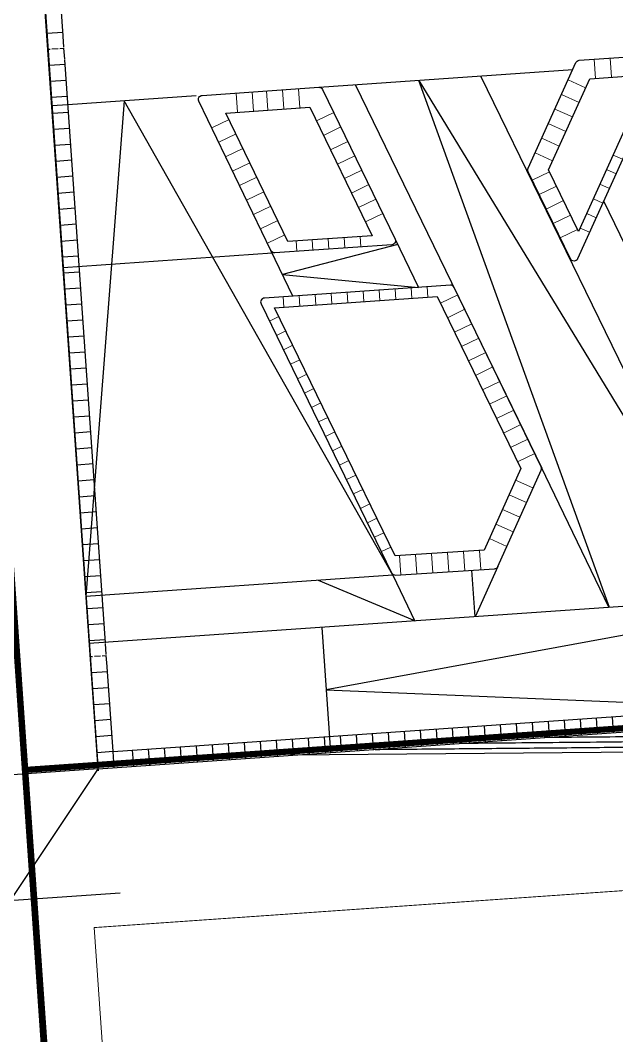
# Model space of a CAD drawing. Header units: millimetres. Extents: x 50357 to 985146, y 723188 to 1803594.
# Drawn here: x 832047.2 to 832084.4, y 820029.4 to 820092.8 of the extents above; entities that cross this region are included whole.
import ezdxf

# ---------------------------------------------------------------- set-up
doc = ezdxf.new("R2010")
doc.units = ezdxf.units.MM
doc.header["$LTSCALE"] = 3
doc.header["$MEASUREMENT"] = 0
doc.linetypes.add('3A35X-MAGP-P-SB$0$3A35X-MAGP-P-SB$0$ACAD_ISO05W035', pattern=[11.55, 8.4, -1.05, 0, -1.05, 0, -1.05])
doc.linetypes.add('DASHED', pattern=[19.05, 12.7, -6.35])
doc.layers.get('Defpoints').update_dxf_attribs({"color": 32})
doc.layers.add('3A35X-MAGP-P-SB$0$UAJ-00ANNO-$', color=32, linetype='Continuous', lineweight=5, plot=False)
for name, color, linetype in [('3A35X-MAGP-P-SB$0$UAJ-90BOUN', 7, 'Continuous'), ('_PARCEL BOUNDARY', 10, 'DASHED'), ('LWK-MA_Stone around ASA', 8, 'Continuous'), ('LWK-STEPS', 8, 'Continuous'), ('UAJ-00XREF', 7, 'Continuous'), ('UAJ-90.5LAND', 8, 'Continuous')]:
    doc.layers.add(name, color=color, linetype=linetype)
doc.layers.add('LWK-GA_PLANTER WALL TILES', color=8, linetype='Continuous', lineweight=9)
doc.layers.add('LWK-GA_PLANTERWALL', color=8, linetype='Continuous', lineweight=30)

# ---------------------------------------------------------------- blocks, each defined once
blk = doc.blocks.new('3A35X-MAGP-P-LD-00-0')
at = {"layer": 'LWK-GA_PLANTER WALL TILES'}
for p, q in [((834515539, 818092119, 0), (834515458, 818093316, 0)), ((834516537, 818092186, 0), (834516456, 818093384, 0)), ((834514541, 818092051, 0), (834514460, 818093248, 0))]:
    blk.add_line(p, q, dxfattribs=at)
at = {"layer": 'LWK-GA_PLANTER WALL TILES', "elevation": 0}
for points in [[(834534977, 818094036), (834534893, 818095232)], [(834535975, 818094107), (834535891, 818095303)], [(834534356, 818093451), (834533263, 818093945)], [(834512648, 818091913), (834512564, 818093110)], [(834513645, 818091983), (834513561, 818093180)], [(834533945, 818092540), (834532851, 818093033)], [(834533533, 818091628), (834532440, 818092122)], [(834512118, 818091460), (834511038, 818090939)], [(834517576, 818091374), (834518655, 818091898)], [(834518012, 818090474), (834519091, 818090998)], [(834533122, 818090717), (834532028, 818091211)], [(834512553, 818090559), (834511472, 818090038)], [(834532710, 818089805), (834531617, 818090299)], [(834512988, 818089659), (834511907, 818089137)], [(834518449, 818089575), (834519528, 818090098)], [(834518884, 818088674), (834519963, 818089198)], [(834532299, 818088894), (834531205, 818089388)], [(834536074, 818089255), (834536666, 818088988)], [(834513422, 818088758), (834512341, 818088237)], [(834519321, 818087775), (834520400, 818088298)], [(834535662, 818088344), (834536255, 818088076)], [(834513857, 818087858), (834512776, 818087336)], [(834532109, 818088206), (834531029, 818087682)], [(834519757, 818086875), (834520836, 818087399)], [(834532545, 818087306), (834531466, 818086783)], [(834535251, 818087432), (834535843, 818087165)], [(834514291, 818086957), (834513211, 818086435)], [(834520192, 818085975), (834521271, 818086498)], [(834532982, 818086407), (834531902, 818085883)], [(834534839, 818086521), (834535432, 818086253)], [(834514726, 818086056), (834513645, 818085535)], [(834515161, 818085156), (834514080, 818084634)], [(834520629, 818085075), (834521708, 818085599)], [(834533418, 818085507), (834532339, 818084983)], [(834534428, 818085609), (834535020, 818085342)], [(834533855, 818084607), (834532775, 818084084)], [(834534017, 818084698), (834534609, 818084431)], [(834515595, 818084255), (834514514, 818083734)], [(834516310, 818083884), (834516356, 818083236)], [(834517308, 818083954), (834517353, 818083305)], [(834518306, 818084023), (834518351, 818083375)], [(834519303, 818084093), (834519348, 818083445)], [(834520301, 818084163), (834520346, 818083514)], [(834519536, 818080028), (834519491, 818080676)], [(834520533, 818080097), (834520488, 818080746)], [(834521531, 818080167), (834521486, 818080815)], [(834522529, 818080236), (834522483, 818080885)], [(834523526, 818080306), (834523481, 818080955)], [(834524524, 818080376), (834524478, 818081024)], [(834515546, 818079749), (834515500, 818080397)], [(834516543, 818079819), (834516498, 818080467)], [(834517541, 818079888), (834517495, 818080537)], [(834518538, 818079958), (834518493, 818080606)], [(834525313, 818079995), (834526398, 818080521)], [(834525750, 818079095), (834526835, 818079621)], [(834515230, 818079167), (834514644, 818078884)], [(834515666, 818078268), (834515081, 818077984)], [(834526186, 818078195), (834527271, 818078722)], [(834526623, 818077296), (834527707, 818077822)], [(834516102, 818077368), (834515517, 818077084)], [(834527059, 818076396), (834528144, 818076922)], [(834516540, 818076469), (834515954, 818076185)], [(834516976, 818075569), (834516391, 818075285)], [(834527496, 818075496), (834528580, 818076022)], [(834528799, 818075572), (834528801, 818075574)], [(834527932, 818074596), (834529017, 818075123)], [(834517414, 818074670), (834516828, 818074386)], [(834517850, 818073770), (834517265, 818073486)], [(834528368, 818073697), (834529453, 818074223)], [(834528805, 818072797), (834529890, 818073323)], [(834518288, 818072871), (834517702, 818072587)], [(834529241, 818071897), (834530326, 818072423)], [(834518724, 818071971), (834518139, 818071687)], [(834529678, 818070997), (834530762, 818071524)], [(834519162, 818071072), (834518576, 818070788)], [(834530114, 818070098), (834531199, 818070624)], [(834519598, 818070172), (834519013, 818069888)], [(834520036, 818069273), (834519450, 818068989)], [(834529999, 818068956), (834531082, 818068471)], [(834520472, 818068373), (834519886, 818068089)], [(834529590, 818068043), (834530673, 818067559)], [(834520909, 818067474), (834520324, 818067190)], [(834529182, 818067131), (834530264, 818066646)], [(834521346, 818066574), (834520760, 818066290)], [(834528773, 818066218), (834529856, 818065733)], [(834521782, 818065674), (834521197, 818065390)], [(834528365, 818065305), (834529448, 818064820)], [(834522218, 818064774), (834521633, 818064491)], [(834522766, 818064249), (834522843, 818063051)], [(834523764, 818064312), (834523841, 818063115)], [(834524762, 818064376), (834524839, 818063179)], [(834525760, 818064440), (834525837, 818063242)], [(834526758, 818064504), (834526835, 818063306)], [(834527756, 818064568), (834527833, 818063370)]]:
    blk.add_lwpolyline(points, dxfattribs=at)
at = {"layer": 'LWK-GA_PLANTERWALL', "elevation": 0}
for points in [[(834533958, 818095167), (834539219, 818095537, -0.567617), (834539464, 818095184), (834533863, 818082779, -0.63601), (834533411, 818082773), (834530773, 818088212, -0.222496), (834530770, 818088424), (834533748, 818095020, -0.275812)], [(834510440, 818092965), (834517710, 818093477, -0.306406), (834517953, 818093337), (834522479, 818084007, -0.53109), (834522271, 818083649), (834514976, 818083139, -0.306842), (834514733, 818083280), (834510232, 818092607, -0.530234)], [(834528903, 818063572), (834531595, 818069588, 0.221649), (834531592, 818069799), (834526167, 818080985, 0.306296), (834525924, 818081125), (834514325, 818080315, 0.531236), (834514117, 818079957), (834522272, 818063170, 0.304534), (834522513, 818063030), (834528690, 818063425, 0.278392)]]:
    blk.add_lwpolyline(points, format="xyb", close=True, dxfattribs=at)
for points in [[(834532046, 818088335), (834534609, 818094010), (834538339, 818094272), (834533917, 818084478)], [(834515792, 818083848), (834511922, 818091867), (834517161, 818092235), (834521045, 818084214)], [(834522480, 818064230), (834514961, 818079708), (834525108, 818080417), (834530319, 818069676), (834528043, 818064586)]]:
    blk.add_lwpolyline(points, close=True, dxfattribs=at)
at = {"layer": 'LWK-MA_Stone around ASA', "ltscale": 0.5}
for p, q in [((834503975, 818050933, 0), (834500324, 818102900, 0)), ((834501763, 818096688, 0), (834501392, 818101972, 0)), ((834501814, 818095965, 0), (834501765, 818096663, 0)), ((834501866, 818095217, 0), (834501817, 818095915, 0)), ((834504426, 818058782, 0), (834501868, 818095192, 0)), ((834503975, 818050933, 0), (834625141, 818059445, 0)), ((834504477, 818058058, 0), (834504428, 818058757, 0)), ((834504529, 818057310, 0), (834504480, 818058008, 0)), ((834504902, 818052001, 0), (834504531, 818057285, 0)), ((834504902, 818052001, 0), (834580894, 818057339, 0)), ((834504973, 818051003, 0), (834504902, 818052001, 0))]:
    blk.add_line(p, q, dxfattribs=at)
at = {"layer": 'LWK-MA_Stone around ASA', "ltscale": 0.5, "elevation": 0}
for points in [[(834501749, 818096890), (834500751, 818096820)], [(834501462, 818095868), (834501069, 818095840)], [(834501819, 818095892), (834501567, 818095875)], [(834500963, 818095833), (834500821, 818095823)], [(834501889, 818094895), (834500891, 818094825)], [(834501959, 818093897), (834500962, 818093828)], [(834502029, 818092900), (834501032, 818092830)], [(834502099, 818091902), (834501102, 818091833)], [(834502174, 818090905), (834501172, 818090835)], [(834502239, 818089907), (834501242, 818089837)], [(834502309, 818088910), (834501312, 818088840)], [(834502380, 818087912), (834501382, 818087842)], [(834502450, 818086915), (834501452, 818086845)], [(834502520, 818085917), (834501522, 818085847)], [(834502594, 818084920), (834501592, 818084850)], [(834502664, 818083922), (834501662, 818083852)], [(834502734, 818082925), (834501732, 818082855)], [(834502805, 818081927), (834501802, 818081857)], [(834502875, 818080930), (834501858, 818080859)], [(834502945, 818079932), (834501943, 818079862)], [(834503010, 818078934), (834502013, 818078864)], [(834503080, 818077937), (834502083, 818077867)], [(834503155, 818076940), (834502153, 818076869)], [(834503225, 818075942), (834502223, 818075872)], [(834503295, 818074944), (834502293, 818074874)], [(834503365, 818073947), (834502363, 818073877)], [(834503435, 818072949), (834502433, 818072879)], [(834503505, 818071952), (834502503, 818071882)], [(834503575, 818070954), (834502573, 818070884)], [(834503645, 818069957), (834502643, 818069887)], [(834503716, 818068959), (834502714, 818068889)], [(834503786, 818067962), (834502784, 818067892)], [(834503851, 818066964), (834502854, 818066894)], [(834503921, 818065966), (834502924, 818065896)], [(834503991, 818064969), (834502994, 818064899)], [(834504061, 818063971), (834503064, 818063901)], [(834504132, 818062974), (834503134, 818062904)], [(834504202, 818061976), (834503204, 818061906)], [(834504272, 818060979), (834503274, 818060909)], [(834504342, 818059981), (834503344, 818059911)], [(834504412, 818058983), (834503414, 818058914)], [(834503626, 818057926), (834503484, 818057916)], [(834504125, 818057961), (834503732, 818057933)], [(834504482, 818057986), (834504230, 818057968)], [(834504552, 818056988), (834503555, 818056919)], [(834504622, 818055991), (834503625, 818055921)], [(834504692, 818054993), (834503695, 818054923)], [(834534029, 818054047), (834534099, 818053049)], [(834535026, 818054117), (834535096, 818053119)], [(834536024, 818054187), (834536094, 818053189)], [(834504762, 818053996), (834503765, 818053926)], [(834525051, 818053416), (834525121, 818052419)], [(834526049, 818053486), (834526118, 818052489)], [(834527046, 818053556), (834527116, 818052559)], [(834528044, 818053626), (834528113, 818052629)], [(834529041, 818053696), (834529111, 818052699)], [(834530039, 818053767), (834530108, 818052769)], [(834531036, 818053837), (834531106, 818052839)], [(834532034, 818053907), (834532104, 818052909)], [(834533031, 818053977), (834533101, 818052979)], [(834504832, 818052998), (834503835, 818052928)], [(834516073, 818052785), (834516143, 818051788)], [(834517071, 818052856), (834517140, 818051858)], [(834518068, 818052926), (834518138, 818051928)], [(834519066, 818052996), (834519136, 818051998)], [(834520063, 818053066), (834520133, 818052068)], [(834521061, 818053136), (834521131, 818052138)], [(834522058, 818053206), (834522128, 818052208)], [(834523056, 818053276), (834523126, 818052278)], [(834524053, 818053346), (834524123, 818052349)], [(834507095, 818052155), (834507165, 818051157)], [(834508093, 818052225), (834508163, 818051227)], [(834509090, 818052295), (834509160, 818051297)], [(834510088, 818052365), (834510158, 818051367)], [(834511085, 818052435), (834511155, 818051437)], [(834512083, 818052505), (834512153, 818051508)], [(834513080, 818052575), (834513150, 818051578)], [(834514078, 818052645), (834514148, 818051648)], [(834515076, 818052715), (834515145, 818051718)], [(834504902, 818052001), (834503905, 818051931)], [(834506098, 818052085), (834506168, 818051087)]]:
    blk.add_lwpolyline(points, dxfattribs=at)
at = {"layer": 'LWK-STEPS', "ltscale": 0.5, "elevation": 0}
blk.add_lwpolyline([(834487013, 818131033), (834495241, 818131613), (834495192, 818132308), (834495222, 818132310), (834495192, 818132715), (834498250, 818132929), (834503984, 818050798)], dxfattribs=at)
at = {"layer": 'UAJ-90.5LAND'}
blk.add_line((834574020, 818052329, 0), (834515974, 818051776, 0), dxfattribs=at)
for points, elevation in [([(834517728, 818093476), (834533554, 818094582)], 0), ([(834544208, 818060547), (834527818, 818094181)], -3), ([(834531645, 818069691), (834520013, 818093636)], 0), ([(834535851, 818061002), (834523950, 818093911), (834543692, 818061550)], 0), ([(834510073, 818092939), (834502071, 818092379), (834501069, 818092309)], 0), ([(834522337, 818063016), (834505572, 818092626), (834503201, 818061678)], 0), ([(834537192, 818082864), (834535492, 818086384)], 2), ([(834522479, 818084007), (834523942, 818080982)], 0), ([(834516101, 818080438), (834514731, 818083279)], 0), ([(834522638, 818083670), (834515453, 818081780), (834523942, 818080982)], 0), ([(834514809, 818083122), (834501778, 818082206)], 0), ([(834535827, 818060993), (834531586, 818069793)], 0), ([(834589474, 818064764), (834503405, 818058747)], 0), ([(834528894, 818063567), (834527484, 818060431)], 0), ([(834522337, 818063016), (834503206, 818061679)], 0), ([(834522337, 818063016), (834523724, 818060158)], 0), ([(834527483, 818060427), (834527280, 818063331)], 0), ([(834523720, 818060167), (834517710, 818062693)], 0), ([(834552286, 818062145), (834518183, 818055863), (834552839, 818054448)], 0), ([(834517915, 818059761), (834518459, 818051966)], 0), ([(834505344, 818043173), (834492950, 818042306)], 0)]:
    blk.add_lwpolyline(points, dxfattribs=dict(at, elevation=elevation))
blk.add_lwpolyline([(834492399, 818050137), (834503975, 818050948), (834498494, 818042696)], close=True, dxfattribs=at)
for points, weights, degree, knots in [([(834576352, 818045923), (834576317, 818046427), (834576449, 818046914), (834576539, 818047250), (834576630, 818047586), (834576762, 818048074), (834576727, 818048578), (834576725, 818048602), (834576723, 818048627), (834576656, 818049588), (834576589, 818050550), (834576418, 818052992), (834573970, 818052969), (834550243, 818052743), (834526515, 818052516)], [1, 0.986110983545, 1, 1, 1, 0.986110980176, 1, 1, 1, 1, 1, 0.728088673215, 1, 1, 1], 2, [-7624.474887, -7624.474887, -7624.474887, -6623.309366, -6623.309366, -5927.587398, -5927.587398, -4926.421624, -4926.421624, -4877.6952, -4877.6952, -2949.270159, -2949.270159, 4603.398006, 4603.398006, 52061.288069, 52061.288069, 52061.288069]), ([(834576412, 818045070), (834576376, 818045574), (834576508, 818046062), (834576710, 818046809), (834576912, 818047557), (834577044, 818048045), (834577009, 818048549), (834577006, 818048597), (834577002, 818048646), (834576934, 818049618), (834576866, 818050591), (834576676, 818053315), (834573946, 818053289), (834552865, 818053088), (834531785, 818052887)], [1, 0.986110988613, 1, 1, 1, 0.986110980176, 1, 1, 1, 1, 1, 0.728088673215, 1, 1, 1], 2, [0, 0, 0, 1001.16565, 1001.16565, 2550.030168, 2550.030168, 3551.196124, 3551.196124, 3648.648991, 3648.648991, 5598.350248, 5598.350248, 13151.019789, 13151.019789, 55313.456007, 55313.456007, 55313.456007]), ([(834521244, 818052146), (834538828, 818052314), (834556412, 818052481), (834573995, 818052649), (834575279, 818052661), (834576222, 818051790), (834576312, 818050510), (834576356, 818049875), (834576400, 818049241), (834576445, 818048607), (834576466, 818048300), (834576440, 818047994), (834576368, 818047695), (834576296, 818047396), (834576271, 818047089), (834576292, 818046782)], [1, 1, 1, 1, 0.818725782143, 0.818725782143, 1, 1, 1, 1, 0.992191581091, 0.992191581091, 1, 0.992191582692, 0.992191582692, 1], 3, [49173.465892, 49173.465892, 49173.465892, 49173.465892, 101926.808107, 101926.808107, 101926.808107, 109479.477725, 109479.477725, 109479.477725, 111386.627271, 111386.627271, 111386.627271, 112305.844853, 112305.844853, 112305.844853, 113225.062341, 113225.062341, 113225.062341, 113225.062341])]:
    blk.add_rational_spline(points, weights, degree=degree, knots=knots, dxfattribs=at)
blk = doc.blocks.new('PARCEL BOUNDARY')
at = {"layer": '_PARCEL BOUNDARY', "ltscale": 100, "const_width": 383}
for points in [[(834429575, 817257676), (834383731, 817304357), (834374306, 817439184), (834498385, 817447685), (834507891, 817309233)], [(834499195, 817435887), (834579180, 817441477)]]:
    blk.add_lwpolyline(points, dxfattribs=at)

msp = doc.modelspace()

# ---------------------------------------------------------------- linework, layer by layer
at = {"layer": '3A35X-MAGP-P-SB$0$UAJ-00ANNO-$', "ltscale": 20}
msp.add_lwpolyline([(832124.1195, 820041.2161), (832051.796, 820036.1601), (832059.8683, 819920.6896), (832095.5586, 819934.432), (832131.2662, 819938.9851)], close=True, dxfattribs=at)
at = {"layer": '3A35X-MAGP-P-SB$0$UAJ-90BOUN', "linetype": '3A35X-MAGP-P-SB$0$3A35X-MAGP-P-SB$0$ACAD_ISO05W035', "const_width": 0.05}
msp.add_lwpolyline([(832131.2662, 819938.9851), (832124.1195, 820041.2161), (832051.796, 820036.1601), (832059.8683, 819920.6896), (832095.5586, 819934.432)], close=True, dxfattribs=at)

# ---------------------------------------------------------------- next in the draw order: block references
at = {"layer": 'UAJ-00XREF', "ltscale": 0.5, "xscale": 0.0009999999999999998, "yscale": 0.0009999999999999998, "zscale": 0.0009999999999999998, "rotation": 359.9752874263863}
msp.add_blockref('3A35X-MAGP-P-LD-00-0', (-2804.6854, 2355.157, -0.0001), dxfattribs=at)

# ---------------------------------------------------------------- next in the draw order: linework, layer by layer
at = {"layer": 'Defpoints', "ltscale": 100, "const_width": 0.15, "elevation": 988.9998, "flags": 128}
msp.add_lwpolyline([(832057.9337, 819898.3719), (832041.9348, 820127.3448), (832043.5057, 820127.4545), (832040.7284, 820167.1508), (832047.0462, 820176.0782, 0.1039453), (832081.9819, 820159.9356, 0.0281485), (832108.8028, 820154.86), (832119.1678, 820151.7038, 0.0121811), (832128.4367, 820149.1737, 0.0118169), (832137.9647, 820148.7695, 0.018959), (832175.8947, 820149.6028), (832178.8247, 820150.5317), (832181.5923, 820150.724), (832185.0968, 820100.6524), (832191.0821, 820101.0714), (832194.5731, 820051.1934), (832188.5872, 820050.7744), (832191.6802, 820006.5825)], format="xyb", dxfattribs=at)

# ---------------------------------------------------------------- next in the draw order: block references
at = {"xscale": 0.001, "yscale": 0.001, "zscale": 0.001, "rotation": 359.998908534026}
msp.add_blockref('PARCEL BOUNDARY', (-2467.289, 2626.0129, -0.0001), dxfattribs=at)

doc.saveas('drawing.dxf')
